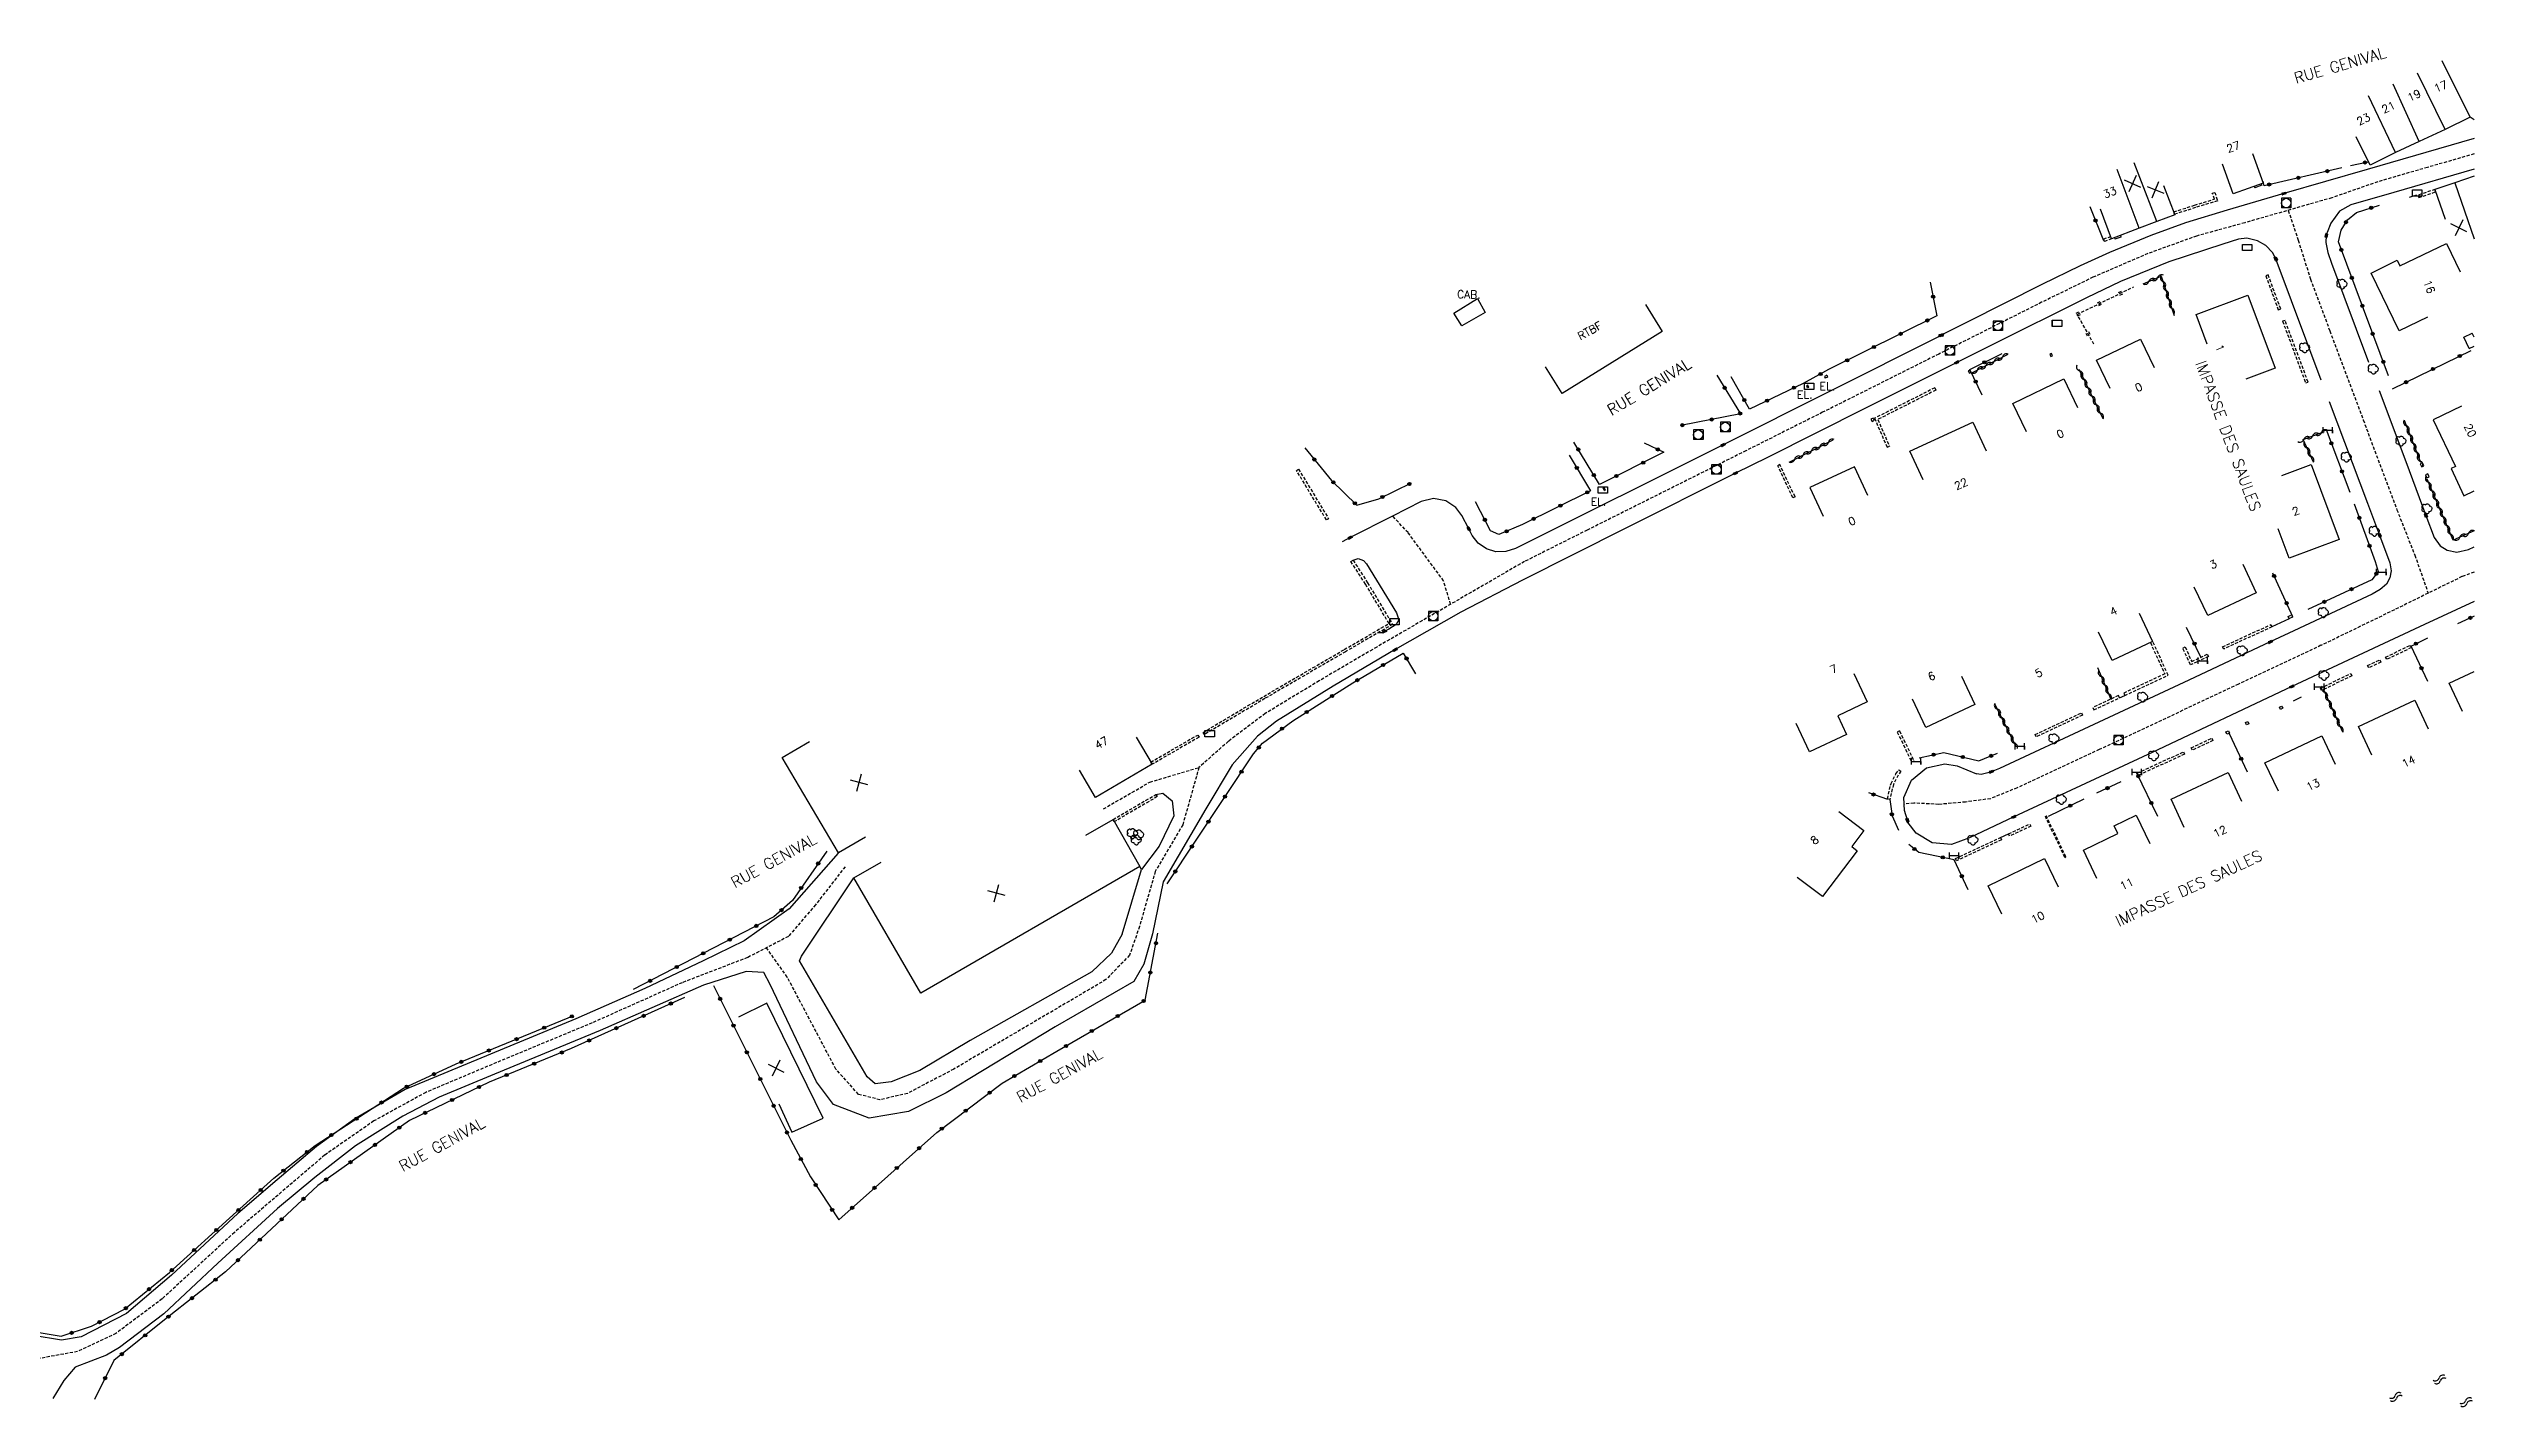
# Model space of a CAD drawing. Header units: millimetres. Extents: x 133017 to 134000, y 130000 to 131000.
# Drawn here: x 133614.5 to 134000.2, y 130243.4 to 130459.2 of the extents above; entities that cross this region are included whole.
import ezdxf
from ezdxf.enums import TextEntityAlignment as Align

# ---------------------------------------------------------------- set-up
doc = ezdxf.new("R2010")
doc.units = ezdxf.units.MM
doc.linetypes.add('DASHED', pattern=[0.75, 0.5, -0.25])
doc.layers.get('0').update_dxf_attribs({"linetype": 'CONTINUOUS'})
for name, color, linetype in [('W0001', 6, 'DASHED'), ('W0008', 7, 'CONTINUOUS'), ('W0100', 7, 'CONTINUOUS'), ('W0105', 7, 'CONTINUOUS'), ('W0112', 1, 'DASHED'), ('W0220', 5, 'DASHED'), ('W0300', 7, 'CONTINUOUS'), ('W0310', 3, 'CONTINUOUS'), ('W0322', 7, 'CONTINUOUS'), ('W0400', 7, 'CONTINUOUS'), ('W0420', 7, 'CONTINUOUS'), ('W0500', 5, 'DASHED'), ('W0984', 7, 'CONTINUOUS'), ('W0989', 7, 'CONTINUOUS'), ('W0991', 7, 'CONTINUOUS'), ('W1102', 7, 'CONTINUOUS'), ('W1471', 7, 'CONTINUOUS'), ('W1474', 7, 'CONTINUOUS')]:
    doc.layers.add(name, color=color, linetype=linetype)
doc.styles.get("Standard").update_dxf_attribs({"font": 'romans.shx', "width": 0.85})

# ---------------------------------------------------------------- blocks, each defined once
blk = doc.blocks.new('t500o')
at = {"color": 0, "linetype": 'Continuous'}
for centre, start, end in [((-0.5, 0.625), 216.8699, 323.1301), ((0.5, -0.125), 36.8699, 143.1301), ((0.5, -0.625), 36.8699, 143.1301), ((-0.5, 0.125), 216.8699, 323.1301)]:
    blk.add_arc(centre, 0.625, start, end, dxfattribs=at)
blk = doc.blocks.new('T1471')
at = {"color": 0, "linetype": 'Continuous', "flags": 128}
blk.add_lwpolyline([(-0.75, -0.5), (-0.75, 0.5), (0.75, 0.5), (0.75, -0.5), (-0.75, -0.5)], dxfattribs=at)
blk = doc.blocks.new('T420')
for p, q in [((0.75, 0.75), (-0.75, 0.75)), ((-0.75, 0.75), (-0.75, -0.75)), ((0.75, 0.75), (0.75, -0.75)), ((0.75, -0.75), (-0.75, -0.75))]:
    blk.add_line(p, q)
blk.add_ellipse((0, 0), major_axis=(-0.53, 0.53), ratio=1, start_param=3.926991, end_param=10.210176)
blk = doc.blocks.new('T400')
for p, q in [((-0.15, 0.3), (0.15, 0.3)), ((-0.15, -0.25), (-0.15, 0.3)), ((-0.15, 0.15), (0.15, 0.15)), ((-0.15, 0), (0.15, 0)), ((0.15, 0.3), (0.15, -0.25)), ((-0.15, -0.15), (0.15, -0.15)), ((-0.15, -0.25), (-0.15, -0.3)), ((-0.15, -0.3), (0.15, -0.3)), ((0.15, -0.3), (0.15, -0.25))]:
    blk.add_line(p, q)
blk = doc.blocks.new('T300')
for p, q in [((-0.8, 0.51), (-0.86, 0.34)), ((-0.86, 0.34), (-0.86, 0.17)), ((-0.86, 0.17), (-0.74, 0.06)), ((-0.69, 0.63), (-0.8, 0.51)), ((-0.8, -0.06), (-0.74, 0.06)), ((-0.74, 0.06), (-0.69, 0.11)), ((-0.57, 0.69), (-0.69, 0.63)), ((-0.46, 0.69), (-0.57, 0.69)), ((-0.29, 0.63), (-0.46, 0.69)), ((-0.29, 0.63), (-0.17, 0.74)), ((-0.23, 0.57), (-0.29, 0.63)), ((-0.17, 0.74), (-0.06, 0.8)), ((-0.06, 0.8), (0.06, 0.8)), ((0.06, 0.8), (0.23, 0.74)), ((0.23, 0.74), (0.34, 0.63)), ((0.34, 0.63), (0.4, 0.51)), ((0.46, 0.46), (0.34, 0.46)), ((0.4, 0.51), (0.4, 0.46)), ((0.57, 0.4), (0.46, 0.46)), ((0.57, 0.4), (0.69, 0.29)), ((0.69, 0.29), (0.74, 0.17)), ((0.74, 0.06), (0.69, -0.17)), ((0.74, 0.17), (0.74, 0.06)), ((-0.8, -0.17), (-0.8, -0.06)), ((-0.8, -0.23), (-0.8, -0.17)), ((-0.74, -0.34), (-0.8, -0.23)), ((-0.69, -0.4), (-0.74, -0.34)), ((-0.51, -0.46), (-0.69, -0.4)), ((-0.4, -0.46), (-0.51, -0.46)), ((-0.4, -0.46), (-0.34, -0.46)), ((-0.34, -0.46), (-0.34, -0.4)), ((-0.34, -0.51), (-0.34, -0.46)), ((-0.29, -0.63), (-0.34, -0.51)), ((-0.17, -0.74), (-0.29, -0.63)), ((-0.06, -0.8), (-0.17, -0.74)), ((0.06, -0.8), (-0.06, -0.8)), ((0.17, -0.74), (0.06, -0.8)), ((0.23, -0.69), (0.17, -0.74)), ((0.29, -0.46), (0.23, -0.46)), ((0.29, -0.63), (0.23, -0.69)), ((0.46, -0.4), (0.29, -0.46)), ((0.34, -0.51), (0.29, -0.63)), ((0.34, -0.51), (0.34, -0.46)), ((0.57, -0.34), (0.46, -0.4)), ((0.63, -0.29), (0.57, -0.34)), ((0.69, -0.17), (0.63, -0.29))]:
    blk.add_line(p, q)
blk = doc.blocks.new('t991o')
at = {"color": 0, "linetype": 'Continuous'}
for p, q in [((-1, 1), (1, -1)), ((-1, -1), (1, 1))]:
    blk.add_line(p, q, dxfattribs=at)
blk = doc.blocks.new('t310o')
at = {"color": 0, "linetype": 'Continuous'}
for centre, start, end in [((-0.5, 0.38), 216.8699, 323.1304), ((0.5, -0.37), 36.8699, 143.1303)]:
    blk.add_arc(centre, 0.625, start, end, dxfattribs=at)
blk = doc.blocks.new('t322o')
at = {"color": 0, "linetype": 'Continuous'}
for radius in [0.25, 0.15]:
    blk.add_circle((0, 0), radius, dxfattribs=at)
blk = doc.blocks.new('T1474')
at = {"color": 0, "linetype": 'Continuous', "flags": 128}
for points in [[(-0.75, -0.5), (-0.75, 0.5)], [(-0.75, 0), (0.75, 0)], [(0.75, 0), (0.75, -0.5), (0.75, 0.5)]]:
    blk.add_lwpolyline(points, dxfattribs=at)
blk = doc.blocks.new('t220o')
at = {"color": 0, "linetype": 'Continuous'}
for p, q in [((-0.25, 0.25), (0.25, 0.25)), ((-0.25, -0.25), (0.25, -0.25))]:
    blk.add_line(p, q, dxfattribs=at)

msp = doc.modelspace()

# ---------------------------------------------------------------- linework, layer by layer
at = {"layer": 'W0001'}
for points in [[(134000, 130442.49), (133992.59, 130440.35), (133984.68, 130438.06), (133977.38, 130435.52), (133963.55, 130431.55), (133955.89, 130429.45), (133948.14, 130426.66), (133939.43, 130422.9), (133931.27, 130418.92), (133914.92, 130410.7), (133896.46, 130401.45), (133884.27, 130395.34), (133859.04, 130382.73), (133849.07, 130377.74), (133825.59, 130364.16), (133816.44, 130358.79), (133807.86, 130353.6), (133802.01, 130349.18), (133797.33, 130345.03), (133794.75, 130335.9), (133790.39, 130328.52), (133787.87, 130319.76), (133786.31, 130315.2), (133782.55, 130311.32), (133769.6, 130303.71), (133758.35, 130297.1), (133751.02, 130293.26), (133746.63, 130292.23), (133743.21, 130293.1), (133739.63, 130297.1), (133731.9, 130311.72), (133728.59, 130316.39)], [(133970.47, 130433.53), (133972.05, 130428.77), (133974, 130422.6), (133977.08, 130414.37), (133982.39, 130400.23), (133987.73, 130385.98), (133990.58, 130378.76), (133992.71, 130372.71)], [(133837.33, 130370.95), (133836.22, 130374.67), (133830.57, 130382.33), (133828.12, 130384.97)], [(134000, 130376.07), (133998.08, 130375.35), (133987.34, 130370.07), (133975.64, 130364.39), (133975.65, 130364.43), (133962.54, 130358.24), (133940.43, 130347.88), (133927.36, 130341.79), (133923.14, 130340.07), (133919.17, 130339.54), (133914.92, 130339.16), (133910.96, 130339.37), (133909.41, 130339.22)], [(133782.14, 130338.44), (133789.53, 130342.71), (133797.33, 130345.03)], [(133741.09, 130329.26), (133736.39, 130323.22), (133732.08, 130318.18), (133725.57, 130314.83), (133715.19, 130310.84), (133700.89, 130304.45), (133685.66, 130298.14), (133674.44, 130293.41), (133666.19, 130288.87), (133658.37, 130283.44), (133644.02, 130271.17), (133632.54, 130260.61), (133625.2, 130255.12), (133619.1, 130252.25), (133611.29, 130250.82)]]:
    msp.add_lwpolyline(points, dxfattribs=at)
at = {"layer": 'W0008'}
for p, q in [((133917.87, 130345.28), (133920.94, 130344.04)), ((133785.15, 130318.57), (133788.2, 130328.8))]:
    msp.add_line(p, q, dxfattribs=at)
for points in [[(134000, 130444.92), (133983, 130440), (133969.77, 130436.2), (133960.75, 130433.57), (133954.15, 130431.55), (133948.61, 130429.54), (133942.08, 130426.83), (133937.39, 130424.72), (133931.29, 130421.76), (133919.45, 130415.74), (133915.32, 130413.7), (133914.86, 130413.43), (133897.65, 130404.82), (133880.64, 130396.28), (133847.62, 130379.8), (133846.12, 130379.36), (133844.54, 130379.3), (133843.04, 130379.74), (133841.73, 130380.67), (133840.77, 130381.87), (133840.23, 130382.93), (133839.14, 130385.04), (133838.17, 130386.31), (133836.59, 130387.39), (133834.62, 130387.76), (133832.65, 130387.26), (133828.12, 130384.97), (133821.36, 130381.54), (133820.09, 130380.88)], [(134000, 130440.06), (133987.27, 130436.37), (133980.44, 130434.4), (133978.64, 130433.41), (133977.26, 130431.51), (133976.64, 130430.03), (133976.58, 130429.88), (133976.52, 130429.55), (133976.45, 130428.42), (133976.74, 130426.86), (133977.33, 130425.13), (133983.21, 130409.41)], [(133975.72, 130406.54), (133968.73, 130425.25), (133968.5, 130425.82), (133967.96, 130426.82), (133966.89, 130427.93), (133965.57, 130428.71), (133963.9, 130429.09), (133962.56, 130428.93), (133960.06, 130428.18), (133951.5, 130425.34), (133943.83, 130422.23), (133938.38, 130419.64), (133923.11, 130412.01), (133917.79, 130409.36), (133903.19, 130402.06), (133887.68, 130394.29), (133882.61, 130391.77), (133865.08, 130382.99), (133848.78, 130374.79), (133838.95, 130369.68), (133830.87, 130365.07), (133828.54, 130363.75), (133818.68, 130357.95), (133809.64, 130352.38)], [(133984.9, 130404.93), (133989.18, 130393.61), (133992.33, 130385.06), (133993.66, 130381.57), (133994.63, 130380.25), (133995.73, 130379.53), (133997.26, 130379.22), (133999.11, 130379.67), (134000, 130380.09)], [(133976.99, 130403.16), (133983.06, 130387.03), (133984.99, 130381.93), (133986.64, 130377.54), (133986.85, 130376.28), (133986.62, 130375.16), (133986.06, 130374.16), (133985.06, 130373.32), (133983.83, 130372.58), (133970.57, 130366.38), (133967.61, 130364.98), (133954.64, 130358.9), (133939.59, 130351.87), (133924.57, 130344.88), (133923.26, 130344.35), (133922.71, 130344.15), (133921.67, 130343.92), (133920.94, 130344.04)], [(133821.84, 130377.96), (133822.64, 130378.22), (133823.48, 130377.93), (133823.95, 130377.36), (133828.73, 130369.59), (133829.09, 130368.5), (133828.69, 130367.72), (133827.52, 130366.99), (133826.83, 130366.64), (133826.5, 130366.43), (133825.74, 130366.39)], [(134000, 130371.41), (133992.15, 130367.75), (133971.05, 130357.88), (133948.82, 130347.41), (133926.86, 130337.16), (133919.79, 130333.87), (133916.95, 130332.79), (133913.87, 130333.03), (133911.33, 130334.6), (133910.08, 130336.24), (133909.94, 130336.63), (133909.48, 130338.18), (133909.35, 130340.27), (133910.57, 130343.02), (133912.97, 130344.98), (133915.87, 130345.63), (133917.87, 130345.28)], [(133809.64, 130352.38), (133806.62, 130350.01), (133802.61, 130345.44), (133798.43, 130338.45), (133791.67, 130326.84), (133789.94, 130318.62), (133788.57, 130313.76), (133787, 130311), (133774.49, 130303.8), (133757.13, 130293.35), (133751.19, 130290.38), (133744.92, 130289.33), (133739.26, 130291.49), (133736.53, 130295.08), (133729.17, 130310.54), (133728.16, 130312.46), (133725.38, 130312.64), (133718.59, 130310.46), (133702.18, 130303.22), (133685.39, 130296.32), (133676.55, 130292.65), (133670.77, 130289.61), (133663.29, 130284.91), (133656.83, 130279.91), (133650.88, 130274.99), (133641.38, 130266.28), (133632.81, 130258.24), (133625.75, 130252.88), (133623.68, 130251.67), (133618.69, 130249.76), (133616.9, 130247.66), (133615.14, 130244.78)], [(133790.49, 130340.74), (133791.59, 130340.92), (133793.1, 130339.73), (133793.34, 130337.32), (133791, 130332.52), (133788.2, 130328.8), (133787.92, 130329.32)], [(133739.99, 130331.42), (133732.18, 130322.56), (133725.03, 130317.46), (133718.52, 130314.33), (133709.26, 130309.93), (133698.31, 130305.09), (133671.18, 130293.85), (133663.15, 130289.2), (133657.08, 130284.79), (133650.83, 130279.53), (133644.57, 130274.16), (133634.04, 130264.39), (133626.87, 130258.27), (133619.67, 130254.59), (133616.54, 130254.07), (133612.02, 130254.79)], [(133785.15, 130318.57), (133783.45, 130315.51), (133780.3, 130312.56), (133760.99, 130301.66), (133752.97, 130296.89), (133748.42, 130295.07), (133745.87, 130294.75), (133744.58, 130295.88), (133733.86, 130314.29), (133734.17, 130315.06), (133742.47, 130327.47)]]:
    msp.add_lwpolyline(points, dxfattribs=at)
at = {"layer": 'W0100'}
for p, q in [((133999.23, 130411.57), (134000, 130411.93)), ((134000, 130413.38), (133999.71, 130414)), ((133894.13, 130405.75), (133893.93, 130405.67)), ((133894.29, 130405.39), (133894.13, 130405.75)), ((133897.14, 130407.33), (133896.74, 130407.12)), ((133896.74, 130407.12), (133896.86, 130406.85)), ((133861.57, 130389.38), (133861.75, 130389.46)), ((133861.77, 130389), (133861.57, 130389.38)), ((133899.04, 130338.02), (133903.02, 130335)), ((133903.02, 130335), (133901.09, 130332.46)), ((133901.09, 130332.46), (133901.95, 130331.8))]:
    msp.add_line(p, q, dxfattribs=at)
for points in [[(134000, 130447.89), (133999.36, 130448.32), (133995.43, 130446.37), (133991.29, 130444.49), (133987.51, 130442.7), (133983.47, 130440.72), (133981.28, 130445.21)], [(133964.77, 130442.57), (133966.46, 130437.86), (133961.73, 130436.16), (133960.04, 130440.87)], [(134000, 130438.97), (133996.94, 130437.92), (133993.79, 130436.86), (133995.39, 130432.12)], [(133950.62, 130437.49), (133952.42, 130432.83), (133949.59, 130431.74), (133946.79, 130430.68), (133942.4, 130429.02), (133940.63, 130433.7)], [(133992.58, 130416.55), (133988.08, 130414.38), (133983.67, 130423.57), (133987.8, 130425.59), (133988.21, 130424.74), (133995.63, 130428.27), (133997.78, 130423.75)], [(133841.58, 130419.51), (133842.85, 130417.31), (133839.12, 130415.16), (133837.85, 130417.22), (133841.58, 130419.51)], [(133957.57, 130412.29), (133955.81, 130416.97), (133964.03, 130420.06), (133968.4, 130408.47), (133963.73, 130406.7)], [(133868.31, 130418.56), (133870.95, 130414.31), (133855.07, 130404.44), (133852.43, 130408.69)], [(133942.16, 130405.23), (133940, 130409.74), (133947.01, 130413.09), (133949.17, 130408.58)], [(133999.23, 130411.57), (133998.38, 130413.37), (133999.71, 130414)], [(133894.29, 130405.39), (133894.08, 130405.31), (133893.93, 130405.67)], [(133897.14, 130407.33), (133897.26, 130407.05), (133896.86, 130406.85)], [(133928.85, 130398.32), (133926.68, 130402.83), (133934.82, 130406.74), (133936.98, 130402.23)], [(133998.02, 130402.41), (133993.51, 130400.25), (133997.05, 130392.84), (133996.35, 130392.5), (133998.35, 130388.2), (134000, 130388.97)], [(133912.44, 130390.74), (133910.34, 130395.28), (133920.33, 130399.89), (133922.43, 130395.35)], [(133903.63, 130388.24), (133901.52, 130392.77), (133894.45, 130389.48), (133896.56, 130384.95)], [(133969.43, 130391.4), (133974.12, 130393.14), (133978.55, 130381.26), (133970.64, 130378.25), (133968.86, 130382.92)], [(133861.77, 130389), (133861.95, 130389.09), (133861.75, 130389.46)], [(133963.24, 130377.3), (133965.37, 130372.77), (133957.67, 130369.15), (133955.54, 130373.68)], [(133946.75, 130369.56), (133948.89, 130365.04), (133942.47, 130362.01), (133940.33, 130366.53)], [(133901.42, 130359.98), (133903.55, 130355.46), (133898.86, 130353.25), (133900.25, 130350.27), (133894.39, 130347.5), (133892.25, 130352.02)], [(133918.52, 130359.55), (133920.65, 130355.03), (133912.88, 130351.37), (133910.74, 130355.89)], [(133998.19, 130353.91), (133996.06, 130358.43), (134000, 130360.29)], [(133983.76, 130347), (133981.65, 130351.53), (133990.58, 130355.7), (133992.69, 130351.17)], [(133968.9, 130341.26), (133966.75, 130345.77), (133975.78, 130350.07), (133977.93, 130345.55)], [(133744.34, 130333.98), (133740.03, 130331.44), (133731.1, 130346.63), (133735.41, 130349.16)], [(133787.35, 130349.85), (133789.87, 130345.53), (133780.88, 130340.27), (133778.35, 130344.58)], [(133953.94, 130335.48), (133951.84, 130340.01), (133960.92, 130344.21), (133963.02, 130339.67)], [(133779.34, 130334.28), (133783.68, 130336.76), (133787.92, 130329.32), (133753.12, 130309.18), (133742.49, 130327.48), (133746.81, 130329.99)], [(133940.07, 130327.4), (133937.91, 130331.91), (133943.36, 130334.52), (133942.8, 130335.78), (133946.29, 130337.47), (133948.47, 130332.97)], [(133901.95, 130331.8), (133896.42, 130324.53), (133892.44, 130327.55)], [(133924.92, 130321.71), (133922.75, 130326.21), (133931.74, 130330.56), (133933.91, 130326.06)], [(133730.54, 130291.61), (133732.62, 130287.07), (133737.59, 130289.34), (133728.67, 130307.57), (133724.17, 130305.37)]]:
    msp.add_lwpolyline(points, dxfattribs=at)
at = {"layer": 'W0105'}
for p, q in [((133965.05, 130437.36), (133965.15, 130437.09)), ((133966.27, 130437.52), (133965.15, 130437.09)), ((133966.18, 130437.76), (133966.27, 130437.52)), ((133942.84, 130429.19), (133942.93, 130428.94)), ((133943.87, 130429.27), (133942.93, 130428.94)), ((133943.78, 130429.54), (133943.87, 130429.27)), ((133970.6, 130368.64), (133967.88, 130367.38)), ((133943.66, 130356.1), (133944.49, 130356.47)), ((133972.51, 130356.2), (133971.23, 130355.57)), ((133924.71, 130333.88), (133926.02, 130334.49))]:
    msp.add_line(p, q, dxfattribs=at)
at = {"layer": 'W0112'}
for p, q in [((133993.79, 130436.86), (133991.09, 130435.93)), ((133991.09, 130435.93), (133991.22, 130435.55)), ((133955.7, 130433.97), (133952.4, 130432.9)), ((133941.13, 130428.98), (133942.26, 130429.4)), ((133941.27, 130428.6), (133941.13, 130428.98)), ((133942.4, 130429.02), (133941.27, 130428.6)), ((133967.26, 130423.26), (133966.89, 130423.12)), ((133969.27, 130417.89), (133967.26, 130423.26)), ((133969.96, 130416.05), (133969.58, 130415.91)), ((133973.62, 130406.25), (133969.96, 130416.05)), ((133919.84, 130408.16), (133919.6, 130408.03)), ((133919.6, 130408.03), (133919.79, 130407.68)), ((133932.83, 130410.79), (133932.55, 130410.65)), ((133932.55, 130410.65), (133932.73, 130410.3)), ((133914.28, 130405.33), (133914.46, 130404.97)), ((133904.47, 130400.54), (133904.13, 130400.36)), ((133904.13, 130400.36), (133904.32, 130400.01)), ((133813.16, 130392.43), (133817.93, 130384.55)), ((133889.67, 130393.14), (133889.35, 130392.97)), ((133892.07, 130388.03), (133889.67, 130393.14)), ((133906.71, 130395.89), (133907.08, 130396.05)), ((133991.44, 130393.27), (133991.65, 130392.8)), ((133991.65, 130392.8), (133992.01, 130392.96)), ((133992.27, 130391.49), (133992.48, 130391.03)), ((133992.48, 130391.03), (133992.85, 130391.2)), ((133817.93, 130384.55), (133817.59, 130384.34)), ((133967.88, 130367.38), (133960.21, 130363.83)), ((133970.6, 130368.64), (133970.43, 130369)), ((133971.13, 130368.88), (133970.6, 130368.64)), ((133951.4, 130359.68), (133948.91, 130365.05)), ((133954.93, 130361.34), (133953.7, 130364)), ((133960.21, 130363.83), (133960.04, 130364.19)), ((133983.08, 130361.23), (133985.02, 130362.13)), ((133985.02, 130362.13), (133985.19, 130361.77)), ((133985.95, 130362.57), (133989.87, 130364.42)), ((133989.87, 130364.42), (133990.04, 130364.06)), ((133944.49, 130356.48), (133951.4, 130359.68)), ((133975.59, 130357.63), (133980.42, 130359.95)), ((133980.42, 130359.95), (133980.59, 130359.58)), ((133807.82, 130355.98), (133798.19, 130350.25)), ((133939.59, 130354.19), (133943.66, 130356.09)), ((133943.66, 130356.09), (133943.49, 130356.45)), ((133969.06, 130354.61), (133969.41, 130354.79)), ((133969.41, 130354.79), (133969.59, 130354.43)), ((133908.7, 130350.82), (133908.33, 130350.64)), ((133908.33, 130350.64), (133910.59, 130345.88)), ((133908.7, 130350.82), (133910.95, 130346.05)), ((133930.42, 130349.9), (133930.25, 130350.27)), ((133937.76, 130353.35), (133930.42, 130349.9)), ((133960.57, 130350.7), (133960.97, 130350.87)), ((133960.97, 130350.87), (133961.13, 130350.5)), ((133963.67, 130352.17), (133964.05, 130352.35)), ((133964.05, 130352.35), (133964.22, 130351.98)), ((133797.34, 130349.83), (133789.87, 130345.53)), ((133946.47, 130344.12), (133953.81, 130347.51)), ((133953.81, 130347.51), (133953.98, 130347.15)), ((133955.05, 130348.12), (133958.33, 130349.69)), ((133958.33, 130349.69), (133958.5, 130349.33)), ((133789.87, 130345.53), (133789.67, 130345.88)), ((133907.71, 130342.34), (133907.15, 130339.95)), ((133910.95, 130346.05), (133910.59, 130345.88)), ((133783.68, 130336.76), (133790.49, 130340.74)), ((133790.49, 130340.74), (133790.69, 130340.39)), ((133926.02, 130334.49), (133929.4, 130336.04)), ((133929.4, 130336.04), (133929.56, 130335.68)), ((133931.87, 130337.22), (133932.03, 130337.32)), ((133934.96, 130330.74), (133931.87, 130337.22)), ((133917.59, 130330.58), (133924.71, 130333.88)), ((133924.71, 130333.88), (133924.88, 130333.52))]:
    msp.add_line(p, q, dxfattribs=at)
for points in [[(133952.4, 130432.9), (133952.28, 130433.29), (133955.58, 130434.35), (133958.73, 130435.32)], [(133958.78, 130436.39), (133959.25, 130435.05), (133955.7, 130433.97)], [(133958.73, 130435.32), (133958.4, 130436.26), (133958.78, 130436.39)], [(133991.22, 130435.55), (133993.92, 130436.48), (133993.79, 130436.86)], [(133966.89, 130423.12), (133968.89, 130417.75), (133969.27, 130417.89)], [(133969.58, 130415.91), (133973.24, 130406.11), (133973.62, 130406.25)], [(133919.79, 130407.68), (133920.03, 130407.81), (133919.84, 130408.16)], [(133932.73, 130410.3), (133933.01, 130410.44), (133932.83, 130410.79)], [(133914.28, 130405.33), (133904.71, 130400.49), (133906.71, 130395.89)], [(133914.46, 130404.97), (133905.23, 130400.3), (133907.08, 130396.05)], [(133904.32, 130400.01), (133904.65, 130400.18), (133904.47, 130400.54)], [(133817.59, 130384.34), (133812.82, 130392.22), (133813.16, 130392.43)], [(133892.07, 130388.03), (133891.74, 130387.86), (133889.35, 130392.97)], [(133992.01, 130392.96), (133991.81, 130393.43), (133991.44, 130393.27)], [(133992.85, 130391.2), (133992.63, 130391.66), (133992.27, 130391.49)], [(133821.83, 130377.94), (133824.14, 130374.37), (133828.1, 130367.76), (133820.63, 130363.42), (133807.82, 130355.98)], [(133823.8, 130374.16), (133821.49, 130377.73), (133821.83, 130377.94)], [(133798.19, 130350.25), (133797.98, 130350.59), (133807.62, 130356.32), (133820.43, 130363.76), (133827.55, 130367.9), (133823.8, 130374.16)], [(133970.43, 130369), (133970.97, 130369.24), (133971.13, 130368.88)], [(133960.04, 130364.19), (133967.72, 130367.74), (133967.88, 130367.38)], [(133948.91, 130365.05), (133948.55, 130364.88), (133950.86, 130359.88)], [(133953.7, 130364), (133954.06, 130364.17), (133955.13, 130361.87), (133955.82, 130362.18)], [(133957.77, 130362.64), (133955.99, 130361.81), (133954.93, 130361.34)], [(133955.82, 130362.18), (133957.6, 130363), (133957.77, 130362.64)], [(133985.19, 130361.77), (133983.25, 130360.87), (133983.08, 130361.23)], [(133990.04, 130364.06), (133986.12, 130362.21), (133985.95, 130362.57)], [(133950.86, 130359.88), (133944.32, 130356.84), (133944.49, 130356.48)], [(133980.59, 130359.58), (133975.76, 130357.27), (133975.59, 130357.63)], [(133943.49, 130356.45), (133939.42, 130354.55), (133939.59, 130354.19)], [(133969.59, 130354.43), (133969.24, 130354.25), (133969.06, 130354.61)], [(133789.67, 130345.88), (133797.14, 130350.18), (133797.34, 130349.83)], [(133930.25, 130350.27), (133937.59, 130353.71), (133937.76, 130353.35)], [(133961.13, 130350.5), (133960.73, 130350.33), (133960.57, 130350.7)], [(133964.22, 130351.98), (133963.83, 130351.81), (133963.67, 130352.17)], [(133953.98, 130347.15), (133946.64, 130343.76), (133946.47, 130344.12)], [(133958.5, 130349.33), (133955.23, 130347.76), (133955.05, 130348.12)], [(133907.15, 130339.95), (133906.76, 130340.04), (133907.33, 130342.48), (133908.12, 130344.01)], [(133908.91, 130344.42), (133908.46, 130343.8), (133907.71, 130342.34)], [(133908.12, 130344.01), (133908.58, 130344.65), (133908.91, 130344.42)], [(133790.69, 130340.39), (133783.88, 130336.41), (133783.68, 130336.76)], [(133929.56, 130335.68), (133926.18, 130334.13), (133926.02, 130334.49)], [(133934.96, 130330.74), (133935.13, 130330.84), (133932.03, 130337.32)], [(133924.88, 130333.52), (133917.76, 130330.21), (133917.59, 130330.58)]]:
    msp.add_lwpolyline(points, dxfattribs=at)
at = {"layer": 'W0220'}
msp.add_lwpolyline([(133939.58, 130412.25), (133936.93, 130417.01), (133945.88, 130421.37)], dxfattribs=at)
at = {"layer": 'W0310'}
for p, q in [((133920.17, 130407.71), (133925.96, 130410.68)), ((133941.05, 130400.4), (133937.21, 130408.26)), ((133988.89, 130400.22), (133991.49, 130393.54)), ((133891.13, 130393.55), (133898.13, 130397.05)), ((133996.67, 130381.15), (133992.53, 130390.84)), ((134000, 130382.6), (133996.67, 130381.15)), ((133942.32, 130355.82), (133940.19, 130360.83)), ((133923.8, 130355.18), (133927.12, 130348.48)), ((133979.14, 130350.63), (133976.06, 130357.44))]:
    msp.add_line(p, q, dxfattribs=at)
for points in [[(133947.41, 130421.85), (133950.29, 130423.07), (133952.33, 130416.84)], [(133974.47, 130393.55), (133972.86, 130397.11), (133976.23, 130398.42)]]:
    msp.add_lwpolyline(points, dxfattribs=at)
at = {"layer": 'W0322'}
for p, q in [((133980.35, 130440.63), (133983.15, 130441.24)), ((133990.85, 130435.96), (133989.68, 130435.57)), ((133938.95, 130434.12), (133941.12, 130428.75)), ((133987.06, 130405.18), (133999.53, 130411.29)), ((133976.48, 130398.74), (133980.26, 130388.75)), ((133971.22, 130368.98), (133968.01, 130375.9)), ((133956.6, 130362.56), (133954.31, 130367.26)), ((133964, 130344.27), (133961.11, 130350.39)), ((133943.88, 130342.75), (133939.97, 130340.93)), ((133949.76, 130337.24), (133946.42, 130344.1)), ((133906.8, 130339.96), (133903.8, 130340.98)), ((133937.97, 130339.99), (133932.3, 130337.24))]:
    msp.add_line(p, q, dxfattribs=at)
for points in [[(133979, 130440.3), (133966.62, 130437.45), (133966.49, 130438.15)], [(133986.4, 130407.24), (133978.43, 130428.54), (133978.9, 130430.38), (133979.86, 130432.01), (133981.29, 130433.21), (133984.97, 130434.34)], [(133913.57, 130422.14), (133914.6, 130416.78), (133897.42, 130408.24), (133893.35, 130406.04), (133884.82, 130401.95), (133881.92, 130407.08)], [(133921.83, 130404.19), (133919.85, 130408.25), (133925, 130410.77)], [(133879.67, 130407.37), (133883.4, 130401.18), (133873.93, 130399.37)], [(133868.12, 130396.58), (133871.23, 130395.09), (133861.01, 130389.98), (133856.93, 130396.71)], [(133814.15, 130395.79), (133818.38, 130390.62), (133822.42, 130386.67), (133825.93, 130387.72), (133831.1, 130390.23)], [(133856.18, 130394.65), (133859.54, 130388.97), (133848.74, 130383.64), (133845.01, 130382.01), (133843.69, 130382.61), (133841.27, 130387.25)], [(133980.94, 130386.93), (133984.3, 130377.73), (133984.75, 130376.17), (133983.74, 130374.86), (133973.57, 130370.11)], [(133992.65, 130358.66), (133989.98, 130364.32), (133992.64, 130365.61)], [(134000, 130369.07), (133997.37, 130367.82)], [(133792.27, 130326.54), (133805.98, 130347.21), (133807.44, 130348.9), (133812.27, 130352.46), (133821.81, 130358.47), (133829.81, 130363.21), (133831.77, 130359.89)], [(133911.78, 130346.54), (133915.7, 130347.41), (133921.31, 130346.08), (133924.27, 130347.3)], [(133907.15, 130339.95), (133907.51, 130337.34), (133908.53, 130335.09)], [(133738.17, 130331.74), (133732.73, 130323.88), (133729.77, 130321.3), (133707.38, 130309.74)], [(133919.59, 130325.6), (133917.37, 130330.38), (133911.74, 130331.52), (133910.16, 130332.78)], [(133575.5, 130325.83), (133574.29, 130323.55), (133578.49, 130318.21), (133586.2, 130307.33), (133589.64, 130300.12), (133595.45, 130285.97), (133602.54, 130266.93), (133605.22, 130261.51), (133608.26, 130257.77), (133612.04, 130255.44), (133616.5, 130254.68), (133621.31, 130256.27), (133626.55, 130258.95), (133633.7, 130264.82), (133644.37, 130274.45), (133650.31, 130279.78), (133656.88, 130284.98), (133670.89, 130294.06), (133679.28, 130297.93), (133697.98, 130305.62)], [(133720.17, 130310.4), (133732.48, 130285.81), (133735.58, 130279.97), (133740.08, 130273.18), (133755.68, 130287.06), (133766.05, 130294.86), (133774.76, 130299.95), (133788.8, 130308.08), (133790.79, 130318.72)], [(133715.56, 130308.5), (133697.56, 130300.37), (133684.49, 130295.03), (133671.85, 130288.97), (133657.28, 130278.64), (133642.62, 130264.9), (133633.18, 130257.5), (133624.88, 130250.81), (133621.8, 130244.61)]]:
    msp.add_lwpolyline(points, dxfattribs=at)
at = {"layer": 'W1102'}
for p, q in [((133995.43, 130446.37), (133991, 130455.33)), ((133999.36, 130448.32), (133994.93, 130457.28)), ((133987.51, 130442.7), (133983.22, 130451.73)), ((133991.29, 130444.49), (133987.15, 130453.6)), ((133946.79, 130430.68), (133943.27, 130440.04)), ((133949.59, 130431.74), (133945.99, 130441.07)), ((133996.94, 130437.92), (134000, 130428.98))]:
    msp.add_line(p, q, dxfattribs=at)

# ---------------------------------------------------------------- block references
at = {"layer": 'W0220'}
for p, rotation in [((133943.83, 130420.38), 25.97584539030436), ((133943.83, 130420.38), 25.97584539030436), ((133943.83, 130420.38), 25.97584539030436), ((133943.83, 130420.38), 25.97584539030436), ((133937.09, 130417.09), 25.97584539030436), ((133937.09, 130417.09), 25.97584539030436), ((133937.09, 130417.09), 25.97584539030436), ((133937.09, 130417.09), 25.97584539030436), ((133937.09, 130417.09), 25.97584539030436), ((133937.09, 130417.09), 25.97584539030436), ((133940.46, 130418.73), 25.97584539030436), ((133940.46, 130418.73), 25.97584539030436), ((133940.46, 130418.73), 25.97584539030436), ((133940.46, 130418.73), 25.97584539030436), ((133940.46, 130418.73), 25.97584539030436), ((133938.67, 130413.89), 119.1567069578017)]:
    msp.add_blockref('t220o', p, dxfattribs=dict(at, rotation=rotation))
at = {"layer": 'W0300'}
for p in [(133979.04, 130421.79), (133973.1, 130411.69), (133984.02, 130408.29), (133988.41, 130396.85), (133979.73, 130394.3), (133992.54, 130386.1), (133984.17, 130382.54), (133976.08, 130369.62), (133963.18, 130363.56), (133976.17, 130359.65), (133947.36, 130356.19), (133933.27, 130349.58), (133949.12, 130346.87), (133934.42, 130339.93), (133786.8, 130334.51), (133787.78, 130334.32), (133787.39, 130333.51), (133920.37, 130333.48)]:
    msp.add_blockref('T300', p, dxfattribs=at)
at = {"layer": 'W0310'}
for p, rotation in [((133949.71, 130422.82), 22.84972805224563), ((133950.56, 130422.24), 288.1364428445355), ((133948.33, 130422.24), 22.84972805224563), ((133951.03, 130420.81), 288.1364428445355), ((133951.5, 130419.39), 288.1364428445355), ((133951.96, 130417.96), 288.1364428445355), ((133921.06, 130408.17), 27.13588161749992), ((133922.39, 130408.85), 27.13588161749992), ((133923.73, 130409.54), 27.13588161749992), ((133925.06, 130410.22), 27.13588161749992), ((133937.32, 130408.04), 116.0171311756951), ((133937.98, 130406.69), 116.0171311756951), ((133938.63, 130405.35), 116.0171311756951), ((133939.29, 130404), 116.0171311756951), ((133939.95, 130402.65), 116.0171311756951), ((133940.61, 130401.3), 116.0171311756951), ((133989.25, 130399.29), 291.2749435693881), ((133896.05, 130396.01), 26.54858519301097), ((133897.39, 130396.68), 26.54858519301097), ((133972.94, 130397.14), 21.18996973108606), ((133973.44, 130395.83), 114.4282773551987), ((133974.34, 130397.69), 21.18996973108606), ((133975.74, 130398.23), 21.18996973108606), ((133989.79, 130397.89), 291.2749435693881), ((133990.34, 130396.5), 291.2749435693881), ((133892.02, 130394), 26.54858519301097), ((133893.37, 130394.67), 26.54858519301097), ((133894.71, 130395.34), 26.54858519301097), ((133974.06, 130394.46), 114.4282773551987), ((133990.88, 130395.1), 291.2749435693881), ((133991.42, 130393.7), 291.2749435693881), ((133992.74, 130390.34), 113.1329382087328), ((133993.33, 130388.96), 113.1329382087328), ((133993.92, 130387.58), 113.1329382087328), ((133994.51, 130386.2), 113.1329382087328), ((133995.1, 130384.82), 113.1329382087328), ((133995.69, 130383.45), 113.1329382087328), ((133996.28, 130382.07), 113.1329382087328), ((133997.75, 130381.62), 203.5764268570425), ((133999.13, 130382.22), 203.5764268570425), ((133940.75, 130359.5), 113.0119684145186), ((133941.34, 130358.12), 113.0119684145186), ((133941.92, 130356.74), 113.0119684145186), ((133976.25, 130357.01), 114.3409915440969), ((133924.25, 130354.29), 296.2944354955513), ((133924.91, 130352.94), 296.2944354955513), ((133976.87, 130355.65), 114.3409915440969), ((133977.49, 130354.28), 114.3409915440969), ((133978.11, 130352.91), 114.3409915440969), ((133925.58, 130351.6), 296.2944354955513), ((133926.24, 130350.25), 296.2944354955513), ((133978.73, 130351.54), 114.3409915440969), ((133926.91, 130348.91), 296.2944354955513)]:
    msp.add_blockref('t310o', p, dxfattribs=dict(at, rotation=rotation))
at = {"layer": 'W0322'}
for p, rotation in [((133972.06, 130438.7), 192.9436821396327), ((133976.69, 130439.76), 192.9436821396327), ((133982.67, 130441.13), 12.19681783189159), ((133967.43, 130437.64), 192.9436821396327), ((133939.84, 130431.91), 292.0624598756736), ((133979.65, 130431.66), 59.59562654137652), ((133983.65, 130433.94), 17.17383655942338), ((133978.91, 130427.26), 110.5101725321599), ((133914.02, 130419.81), 280.8201671171439), ((133980.57, 130422.81), 110.5101725321599), ((133913.11, 130416.04), 206.430220982075), ((133982.24, 130418.36), 110.5101725321599), ((133904.6, 130411.81), 206.430220982075), ((133908.86, 130413.92), 206.430220982075), ((133983.9, 130413.91), 110.5101725321599), ((133896.12, 130407.53), 208.3862826065388), ((133900.35, 130409.69), 206.430220982075), ((133922.19, 130409.39), 26.056030732676), ((133985.57, 130409.46), 110.5101725321599), ((133993.46, 130408.32), 26.08896454441895), ((133997.73, 130410.4), 26.08896454441895), ((133880.9, 130405.33), 301.0617670832293), ((133891.9, 130405.35), 205.581219484432), ((133920.79, 130406.32), 116.0263194344118), ((133989.2, 130406.23), 26.08896454441895), ((133878.83, 130400.3), 190.8438179606117), ((133883.35, 130401.26), 301.0617670832293), ((133884.01, 130403.39), 119.5131633044141), ((133887.62, 130403.29), 205.581219484432), ((133874.16, 130399.41), 190.8438179606117), ((133977.32, 130396.52), 290.7136484676032), ((133815.66, 130393.95), 309.3123842083361), ((133857.39, 130392.6), 300.5480086959968), ((133857.64, 130395.54), 121.2096078113677), ((133867.93, 130393.44), 206.5583693422324), ((133870.27, 130395.55), 334.3505178980029), ((133979, 130392.08), 290.7136484676032), ((133818.7, 130390.31), 315.6459840504738), ((133830.78, 130390.07), 25.86845198944444), ((133859.06, 130388.74), 206.2607874779677), ((133860.1, 130391.48), 121.2096078113677), ((133863.68, 130391.32), 206.5583693422324), ((133822.1, 130386.99), 315.6459840504738), ((133826.5, 130388), 25.86845198944444), ((133842.78, 130384.36), 117.4658247225932), ((133850.54, 130384.53), 206.2607874779677), ((133854.8, 130386.63), 206.2607874779677), ((133981.76, 130384.69), 290.0630247225282), ((133846.23, 130382.55), 203.6125116841836), ((133983.39, 130380.23), 290.0630247225282), ((133968.22, 130375.44), 114.9048552347208), ((133980.52, 130373.35), 205.0358002041122), ((133984.47, 130375.8), 232.4081618595428), ((133970.22, 130371.13), 114.9048552347208), ((133976.21, 130371.34), 205.0358002041122), ((133999.42, 130368.79), 205.4203524473174), ((133826.6, 130361.31), 30.62048910977483), ((133830.33, 130362.34), 300.5560168697318), ((133955.56, 130364.7), 115.9566323723364), ((133990.76, 130364.7), 25.83671125257896), ((133822.51, 130358.89), 30.62048910977483), ((133991.64, 130360.81), 115.1981273258822), ((133814.46, 130353.84), 32.21607914284662), ((133818.48, 130356.37), 32.21607914284662), ((133810.53, 130351.18), 36.44097801065961), ((133806.85, 130348.21), 49.15660090708712), ((133914.1, 130347.05), 12.62627427112834), ((133918.72, 130346.7), 346.6149426465856), ((133923.25, 130346.88), 22.32262301566711), ((133962.98, 130346.42), 115.3259470798796), ((133804.09, 130344.35), 56.45282309408315), ((133946.64, 130343.65), 115.9800213247098), ((133801.46, 130340.39), 56.45282309408315), ((133904.55, 130340.73), 161.2791159014576), ((133935.83, 130338.95), 205.8532982132198), ((133941.73, 130341.75), 204.8715551347579), ((133948.72, 130339.38), 115.9800213247098), ((133798.84, 130336.43), 56.45282309408315), ((133907.47, 130337.59), 277.698331296659), ((133796.21, 130332.47), 56.45282309408315), ((133911.07, 130332.06), 141.6817868581443), ((133915.56, 130330.75), 168.4945299074303), ((133736.82, 130329.78), 235.2790795259508), ((133793.59, 130328.51), 56.45282309408315), ((133918.59, 130327.75), 114.828938199723), ((133734.11, 130325.88), 235.2790795259508), ((133726.98, 130319.86), 207.3080691415046), ((133730.98, 130322.35), 221.13218849725), ((133718.54, 130315.5), 207.3080691415046), ((133722.76, 130317.68), 207.3080691415046), ((133790.49, 130317.12), 79.40573238673355), ((133710.1, 130311.14), 207.3080691415046), ((133714.32, 130313.32), 207.3080691415046), ((133789.61, 130312.45), 79.40573238673355), ((133713.4, 130307.52), 204.3254686671484), ((133721.23, 130308.27), 296.595716087351), ((133788.53, 130307.93), 30.09613278796748), ((133693.26, 130303.68), 22.35695898640396), ((133697.65, 130305.49), 22.35695898640396), ((133704.74, 130303.61), 204.3254686671484), ((133709.07, 130305.57), 204.3254686671484), ((133723.36, 130304.02), 296.595716087351), ((133784.42, 130305.55), 30.09613278796748), ((133684.47, 130300.07), 22.35695898640396), ((133688.87, 130301.87), 22.35695898640396), ((133696.06, 130299.75), 202.2243744855809), ((133700.41, 130301.65), 204.3254686671484), ((133725.48, 130299.78), 296.595716087351), ((133776.2, 130300.79), 30.09613278796748), ((133780.31, 130303.17), 30.09613278796748), ((133675.75, 130296.3), 24.73749906601203), ((133680.08, 130298.26), 22.35695898640396), ((133687.27, 130296.16), 202.2243744855809), ((133691.66, 130297.96), 202.2243744855809), ((133768, 130296), 30.29903397791803), ((133772.1, 130298.39), 30.29903397791803), ((133667.41, 130291.81), 32.95887139433297), ((133671.44, 130294.32), 24.73749906601203), ((133678.63, 130292.21), 205.6090248547021), ((133682.91, 130294.27), 205.6090248547021), ((133727.61, 130295.53), 296.595716087351), ((133764.06, 130293.36), 36.94945898381199), ((133663.42, 130289.23), 32.95887139433297), ((133674.34, 130290.16), 205.6090248547021), ((133729.74, 130291.28), 296.595716087351), ((133760.26, 130290.51), 36.94945898381199), ((133659.44, 130286.64), 32.95887139433297), ((133666.36, 130285.07), 215.3325408979775), ((133670.23, 130287.82), 215.3325408979775), ((133731.86, 130287.03), 296.595716087351), ((133752.87, 130284.55), 41.66260926966552), ((133756.47, 130287.65), 36.94945898381199), ((133651.82, 130280.98), 38.35979775088062), ((133655.55, 130283.93), 38.35979775088062), ((133662.48, 130282.32), 215.3325408979775), ((133734.06, 130282.82), 297.9552497749604), ((133749.32, 130281.4), 41.66260926966552), ((133648.21, 130277.9), 41.91940886611718), ((133655, 130276.5), 223.1357111358178), ((133658.61, 130279.58), 215.3325408979775), ((133736.42, 130278.7), 303.5126932332432), ((133745.77, 130278.24), 41.66260926966552), ((133644.68, 130274.72), 41.91940886611718), ((133651.53, 130273.25), 223.1357111358178), ((133739.04, 130274.74), 303.5126932332432), ((133742.22, 130275.08), 41.66260926966552), ((133641.15, 130271.54), 42.05013768705103), ((133648.07, 130270.01), 223.1357111358178), ((133634.09, 130265.18), 42.05013768705103), ((133637.62, 130268.36), 42.05013768705103), ((133644.6, 130266.76), 223.1357111358178), ((133630.44, 130262.15), 39.40205965465954), ((133641.02, 130263.65), 218.0877399556148), ((133626.77, 130259.13), 39.40205965465954), ((133633.54, 130257.79), 218.0877399556148), ((133637.28, 130260.72), 218.0877399556148), ((133618.15, 130255.22), 18.32408525756833), ((133622.58, 130256.92), 27.08373712366042), ((133629.84, 130254.81), 218.8753985201207), ((133626.14, 130251.83), 218.8753985201207), ((133623.49, 130248.01), 243.6237111545254)]:
    msp.add_blockref('t322o', p, dxfattribs=dict(at, rotation=rotation))
at = {"layer": 'W0400'}
for p, rotation in [((133969.77, 130436.2), 286.052629612907), ((133976.52, 130429.55), 169.1800949444014), ((133968.5, 130425.82), 22.31197096630939), ((133915.32, 130413.7), 296.4075505243004), ((133915.31, 130413.67), 90), ((133917.79, 130409.36), 116.5444090379565), ((133880.64, 130396.28), 296.6432050584699), ((133882.61, 130391.77), 116.4096979263525), ((133992.33, 130385.06), 200.2090475926488), ((133821.36, 130381.54), 296.9022476282934), ((133840.23, 130382.93), 206.7147961521251), ((133984.99, 130381.93), 20.71339890922258), ((133826.83, 130366.64), 297.258311131956), ((133828.54, 130363.75), 119.6417302017604), ((133967.61, 130364.98), 295.2576844706629), ((133971.05, 130357.88), 115.0767406138186), ((133923.26, 130344.35), 292.3593389322112), ((133909.94, 130336.63), 19.78771040534652), ((133926.86, 130337.16), 115.0414093738656)]:
    msp.add_blockref('T400', p, dxfattribs=dict(at, rotation=rotation))
at = {"layer": 'W0420'}
for p in [(133970.15, 130434.69), (133924.32, 130415.19), (133916.67, 130411.25), (133876.7, 130397.89), (133880.99, 130399.11), (133879.57, 130392.35), (133834.56, 130369.07), (133943.49, 130349.36)]:
    msp.add_blockref('T420', p, dxfattribs=at)
at = {"layer": 'W0500'}
for p, rotation in [((133987.57, 130245.04), 21.65532763211806), ((133994.54, 130247.81), 21.65532763211806), ((133998.74, 130244.2), 21.65532763211654)]:
    msp.add_blockref('t500o', p, dxfattribs=dict(at, rotation=rotation))
at = {"layer": 'W0991'}
for p, rotation in [((133945.73, 130437.76), 200.6264312015658), ((133949.36, 130436.8), 22.66450332468412), ((133997.6, 130430.76), 198.6662106182353), ((133743.31, 130342.63), 120.168939126563), ((133765.16, 130325.07), 120.168939126563), ((133730.11, 130297.27), 288.5847916607469)]:
    msp.add_blockref('t991o', p, dxfattribs=dict(at, rotation=rotation))
at = {"layer": 'W1471'}
for p in [(133990.95, 130436.3), (133963.95, 130427.63), (133933.71, 130415.58), (133933.74, 130415.57), (133894.33, 130405.59), (133861.54, 130389.12), (133828.43, 130368.18), (133799.03, 130350.4)]:
    msp.add_blockref('T1471', p, dxfattribs=at)
at = {"layer": 'W1474'}
for p in [(133976.76, 130398.61), (133985.26, 130376.07), (133956.89, 130361.98), (133975.41, 130357.84), (133911.32, 130345.98), (133927.82, 130348.39), (133946.4, 130344.3), (133917.37, 130331.03)]:
    msp.add_blockref('T1474', p, dxfattribs=at)

# ---------------------------------------------------------------- texts
at = {"layer": 'W0984'}
for s, height, rotation, p in [('CAB.', 1.25, 358.4819, (133840.23, 130420.17)), ('EL.', 1.249, 0.061, (133893.61, 130404.24)), ('EL.', 1.249, 0.061, (133897.21, 130405.59)), ('EL.', 1.249, 0.061, (133860.84, 130387.25))]:
    msp.add_text(s, height=height, rotation=rotation, dxfattribs=at).set_placement(p, align=Align.MIDDLE)
at = {"layer": 'W0989'}
for s, rotation, p in [('RUE GENIVAL', 16.1371, (133978.7, 130456.57)), ('RUE GENIVAL', 31.1917, (133868.89, 130405.51)), ('IMPASSE DES SAULES', 290.5831, (133960.93, 130397.7)), ('RUE GENIVAL', 28.8094, (133729.75, 130330.22)), ('IMPASSE DES SAULES', 24.9882, (133954.66, 130325.85)), ('RUE GENIVAL', 28.8094, (133775.16, 130296.12)), ('RUE GENIVAL', 28.8094, (133677, 130285.14))]:
    msp.add_text(s, height=1.75, rotation=rotation, dxfattribs=at).set_placement(p, align=Align.MIDDLE)
at = {"layer": 'W0991'}
for s, height, rotation, p in [('17', 1.25, 22.6405, (133994.7, 130453.21)), ('21', 1.25, 25.43, (133986.39, 130449.91)), ('19', 1.25, 24.4263, (133990.47, 130451.8)), ('23', 1.25, 26.0335, (133982.42, 130448)), ('27', 1.25, 19.7696, (133961.73, 130443.6)), ('33', 1.25, 20.7434, (133942.12, 130436.4)), ('16', 1.25, 291.2465, (133992.88, 130421.4)), ('RTBF', 1.25, 29.0176, (133859.45, 130414.4)), ('1', 1.25, 290.7056, (133959.65, 130411.66)), ('0', 1.25, 24.768, (133946.7, 130405.43)), ('0', 1.25, 24.768, (133934.23, 130398.03)), ('20', 1.249, 295.5802, (133999.39, 130398.56)), ('22', 1.25, 24.768, (133918.46, 130390.07)), ('0', 1.25, 24.768, (133901.11, 130384.16)), ('2', 1.25, 21.1698, (133971.66, 130385.78)), ('3', 1.25, 25.1813, (133958.54, 130377.3)), ('4', 1.25, 25.2971, (133942.69, 130369.85)), ('7', 1.25, 25.2557, (133898.22, 130360.68)), ('6', 1.25, 25.2553, (133913.78, 130359.53)), ('5', 1.25, 26.2942, (133930.8, 130360.05)), ('47', 1.25, 30.3252, (133781.84, 130348.94)), ('14', 1.25, 25.0365, (133989.59, 130346)), ('13', 1.25, 25.73, (133974.4, 130342.29)), ('12', 1.25, 24.8056, (133959.61, 130334.86)), ('8', 1.25, 38.4679, (133895.19, 130333.49)), ('11', 1.25, 25.5743, (133944.79, 130326.53)), ('10', 1.249, 25.8078, (133930.66, 130321.21))]:
    msp.add_text(s, height=height, rotation=rotation, dxfattribs=at).set_placement(p, align=Align.MIDDLE)

doc.saveas('drawing.dxf')
